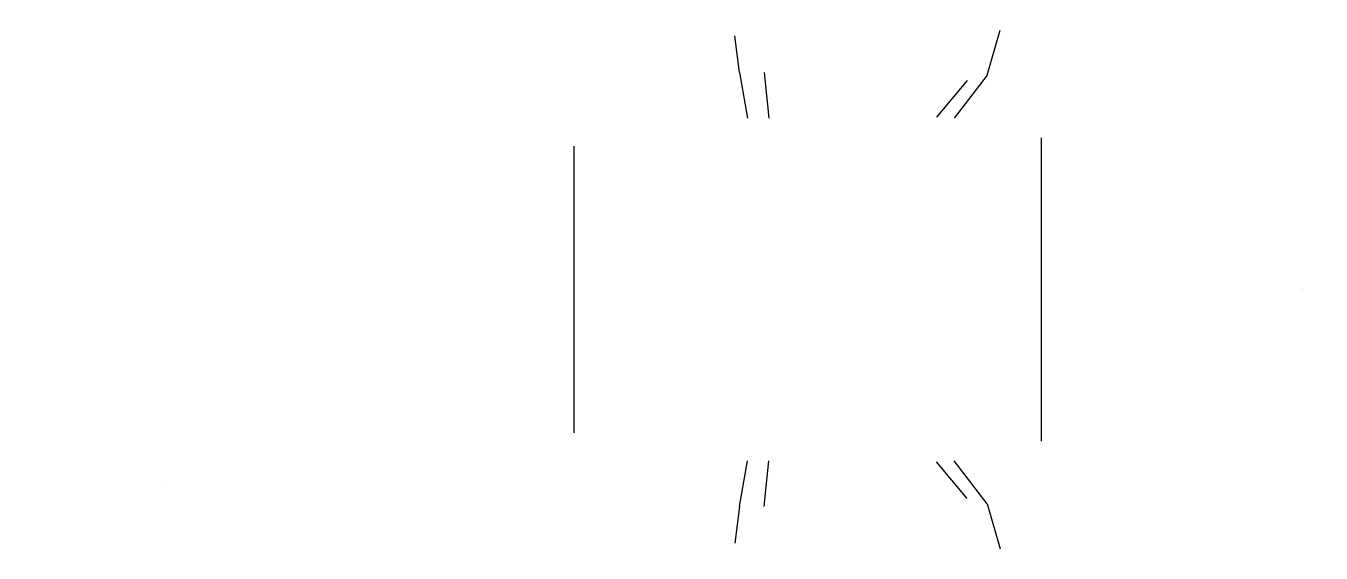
# Model space of a CAD drawing. Extents: x 19030 to 23443, y 67641 to 69435.
import ezdxf

# ---------------------------------------------------------------- set-up
doc = ezdxf.new("R2010")
doc.units = 0
doc.header["$LTSCALE"] = 32258
doc.header["$MEASUREMENT"] = 0
doc.layers.get('0').update_dxf_attribs({"linetype": 'CONTINUOUS'})

msp = doc.modelspace()

# ---------------------------------------------------------------- linework, layer by layer
at = {"linetype": 'CONTINUOUS'}
for p, q in [((22305.167, 69268.478), (22349.167, 69421.478)), ((21461.167, 69277.478), (21445.167, 69401.478)), ((21461.167, 69277.478), (21489.167, 69121.478)), ((21545.167, 69276.478), (21561.167, 69121.478)), ((22237.167, 69249.478), (22133.167, 69125.478)), ((22305.167, 69268.478), (22193.167, 69121.478)), ((20897.167, 69026.478), (20897.167, 68050.478)), ((22489.167, 69054.478), (22489.167, 68022.478)), ((21461.167, 67799.478), (21489.167, 67955.478)), ((21545.167, 67800.478), (21561.167, 67955.478)), ((22237.167, 67827.478), (22133.167, 67951.478)), ((22305.167, 67808.478), (22193.167, 67955.478)), ((21461.167, 67799.478), (21445.167, 67675.478)), ((22305.167, 67808.478), (22349.167, 67655.478))]:
    msp.add_line(p, q, dxfattribs=at)
at = {"linetype": 'CONTINUOUS', "const_width": 0.002, "flags": 128}
for points in [[(19071.167, 68535.478), (19191.167, 69251.478), (19587.167, 69323.478), (20207.167, 69423.478), (20335.167, 69379.478), (22351.167, 69423.478), (22551.167, 69435.478), (23339.167, 69251.478), (23367.167, 68535.478)], [(20501.167, 69381.478), (20953.167, 69121.478), (22361.167, 69121.478), (22869.167, 69237.478), (21461.167, 69277.478), (20668.167, 69285.478)], [(19416.167, 69290.478), (19409.167, 69325.478), (19150.167, 69268.478), (19030.167, 68536.478)], [(23102.167, 69304.478), (23145.167, 69321.478), (23404.167, 69254.478), (23443.167, 68537.478)], [(19177.167, 69178.478), (20473.167, 69221.478), (20897.167, 69024.478), (22489.167, 69051.478), (22505.167, 69094.478), (23337.167, 69245.478)], [(23337.167, 69249.478), (23357.167, 69217.478), (23381.167, 68535.478)], [(20473.167, 69222.478), (20389.167, 68798.478), (20389.167, 68278.478), (20473.167, 67854.478)], [(22561.167, 68051.478), (23081.167, 67967.478), (23081.167, 69111.478), (22561.167, 69027.478), (22561.167, 68051.478)], [(19416.167, 67786.478), (19409.167, 67751.478), (19150.167, 67808.478), (19030.167, 68540.478)], [(19071.167, 68541.478), (19191.167, 67825.478), (19587.167, 67753.478), (20207.167, 67653.478), (20335.167, 67697.478), (22351.167, 67653.478), (22551.167, 67641.478), (23339.167, 67825.478), (23367.167, 68541.478)], [(23102.167, 67772.478), (23145.167, 67755.478), (23404.167, 67822.478), (23443.167, 68539.478)], [(23337.167, 67827.478), (23357.167, 67859.478), (23381.167, 68541.478)], [(19177.167, 67898.478), (20473.167, 67855.478), (20897.167, 68052.478), (22489.167, 68025.478), (22505.167, 67982.478), (23337.167, 67831.478)], [(20501.167, 67695.478), (20953.167, 67955.478), (22361.167, 67955.478), (22869.167, 67839.478), (21461.167, 67799.478), (20668.167, 67791.478)]]:
    msp.add_lwpolyline(points, dxfattribs=at)

doc.saveas('drawing.dxf')
